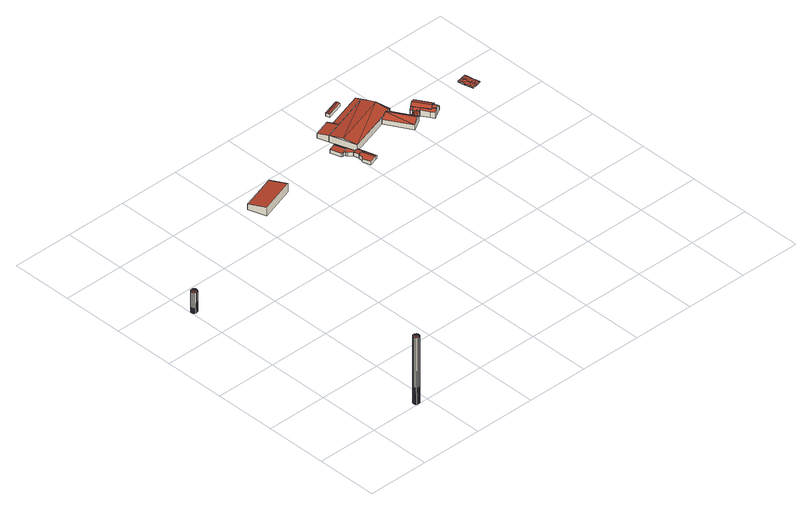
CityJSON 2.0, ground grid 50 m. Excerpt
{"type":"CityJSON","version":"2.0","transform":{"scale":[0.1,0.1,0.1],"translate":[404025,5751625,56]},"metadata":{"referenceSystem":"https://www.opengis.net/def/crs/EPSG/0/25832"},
"CityObjects":{
"building1":{"type":"Building","attributes":{"Geometrietyp2DReferenz":"1000","Gemeindeschluessel":"05515000","function":"51002_1251","roofType":"9999","measuredHeight":57.35},"geometry":[{"type":"Solid","lod":"2","boundaries":[[[[0,1,2]],[[1,3,2]],[[4,5,0]],[[5,1,0]],[[6,7,4]],[[7,5,4]],[[8,9,6]],[[9,7,6]],[[10,11,8]],[[11,9,8]],[[12,13,10]],[[13,11,10]],[[14,15,12]],[[15,13,12]],[[16,17,14]],[[17,15,14]],[[18,19,16]],[[19,17,16]],[[20,21,18]],[[21,19,18]],[[22,23,20]],[[23,21,20]],[[24,25,22]],[[25,23,22]],[[26,27,24]],[[27,25,24]],[[28,29,26]],[[29,27,26]],[[30,31,28]],[[31,29,28]],[[32,33,30]],[[33,31,30]],[[34,35,32]],[[35,33,32]],[[36,37,34]],[[37,35,34]],[[38,39,36]],[[39,37,36]],[[2,3,38]],[[3,39,38]],[[3,1,39]],[[1,5,39]],[[5,7,39]],[[7,9,39]],[[9,11,39]],[[11,13,39]],[[13,15,39]],[[15,17,39]],[[17,19,39]],[[19,21,39]],[[21,23,39]],[[23,25,39]],[[25,27,39]],[[27,29,39]],[[29,31,39]],[[31,33,39]],[[33,35,39]],[[35,37,39]],[[0,2,4]],[[2,38,4]],[[38,36,4]],[[36,34,4]],[[34,32,4]],[[32,30,4]],[[30,28,4]],[[28,26,4]],[[26,24,4]],[[24,22,4]],[[22,20,4]],[[20,18,4]],[[18,16,4]],[[16,14,4]],[[14,12,4]],[[12,10,4]],[[10,8,4]],[[8,6,4]]]],"semantics":{"surfaces":[{"type":"WallSurface"},{"type":"GroundSurface"},{"type":"RoofSurface"}],"values":[[0,0,0,0,0,0,0,0,0,0,0,0,0,0,0,0,0,0,0,0,0,0,0,0,0,0,0,0,0,0,0,0,0,0,0,0,0,0,0,0,1,1,1,1,1,1,1,1,1,1,1,1,1,1,1,1,1,1,2,2,2,2,2,2,2,2,2,2,2,2,2,2,2,2,2,2]]}}]},
"building2":{"type":"Building","attributes":{"Geometrietyp2DReferenz":"1000","Gemeindeschluessel":"05515000","function":"51002_1251","roofType":"9999","measuredHeight":17.66},"geometry":[{"type":"Solid","lod":"2","boundaries":[[[[40,41,42]],[[41,43,42]],[[44,45,40]],[[45,41,40]],[[46,47,44]],[[47,45,44]],[[48,49,46]],[[49,47,46]],[[50,51,48]],[[51,49,48]],[[52,53,50]],[[53,51,50]],[[54,55,52]],[[55,53,52]],[[56,57,54]],[[57,55,54]],[[58,59,56]],[[59,57,56]],[[60,61,58]],[[61,59,58]],[[62,63,60]],[[63,61,60]],[[64,65,62]],[[65,63,62]],[[66,67,64]],[[67,65,64]],[[68,69,66]],[[69,67,66]],[[70,71,68]],[[71,69,68]],[[72,73,70]],[[73,71,70]],[[74,75,72]],[[75,73,72]],[[76,77,74]],[[77,75,74]],[[78,79,76]],[[79,77,76]],[[42,43,78]],[[43,79,78]],[[43,41,79]],[[41,45,79]],[[45,47,79]],[[47,49,79]],[[49,51,79]],[[51,53,79]],[[53,55,79]],[[55,57,79]],[[57,59,79]],[[59,61,79]],[[61,63,79]],[[63,65,79]],[[65,67,79]],[[67,69,79]],[[69,71,79]],[[71,73,79]],[[73,75,79]],[[75,77,79]],[[40,42,44]],[[42,78,44]],[[78,76,44]],[[76,74,44]],[[74,72,44]],[[72,70,44]],[[70,68,44]],[[66,64,44]],[[68,66,44]],[[64,62,44]],[[62,60,44]],[[60,58,44]],[[58,56,44]],[[56,54,44]],[[54,52,44]],[[52,50,44]],[[50,48,44]],[[48,46,44]]]],"semantics":{"surfaces":[{"type":"WallSurface"},{"type":"GroundSurface"},{"type":"RoofSurface"}],"values":[[0,0,0,0,0,0,0,0,0,0,0,0,0,0,0,0,0,0,0,0,0,0,0,0,0,0,0,0,0,0,0,0,0,0,0,0,0,0,0,0,1,1,1,1,1,1,1,1,1,1,1,1,1,1,1,1,1,1,2,2,2,2,2,2,2,2,2,2,2,2,2,2,2,2,2,2]]}}]},
"building3":{"type":"Building","attributes":{"Gemeindeschluessel":"05515000","Geometrietyp2DReferenz":"3000","function":"31001_2700","roofType":"2100","measuredHeight":7.3},"geometry":[{"type":"Solid","lod":"2","boundaries":[[[[80,81,82,83]],[[84,85,81,80]],[[86,87,85,84]],[[83,82,87,86]],[[84,80,83,86]],[[81,85,87,82]]]],"semantics":{"surfaces":[{"type":"WallSurface"},{"type":"RoofSurface"},{"type":"GroundSurface"}],"values":[[0,0,0,0,1,2]]}}]},
"building4":{"type":"Building","attributes":{"Gemeindeschluessel":"05515000","Geometrietyp2DReferenz":"3000","function":"31001_2700","roofType":"2100","measuredHeight":3.26},"geometry":[{"type":"Solid","lod":"2","boundaries":[[[[88,89,90,91]],[[92,93,89,88]],[[94,95,93,92]],[[96,97,95,94]],[[91,90,97,96]],[[94,92,88,91,96]],[[89,93,95,97,90]]]],"semantics":{"surfaces":[{"type":"WallSurface"},{"type":"RoofSurface"},{"type":"GroundSurface"}],"values":[[0,0,0,0,0,1,2]]}}]},
"building5":{"type":"Building","attributes":{"Gemeindeschluessel":"05515000","Geometrietyp2DReferenz":"3000","function":"51009_1610","roofType":"1000","measuredHeight":2.98},"geometry":[{"type":"Solid","lod":"2","boundaries":[[[[98,99,100,101]],[[102,103,99,98]],[[96,97,103,102]],[[104,95,97,96]],[[105,93,95,104]],[[106,107,93,105]],[[108,109,107,106]],[[110,111,109,108]],[[112,113,111,110]],[[101,100,113,112]],[[110,108,106,105,104,96,102,98,101,112]],[[99,103,97,95,93,107,109,111,113,100]]]],"semantics":{"surfaces":[{"type":"WallSurface"},{"type":"RoofSurface"},{"type":"GroundSurface"}],"values":[[0,0,0,0,0,0,0,0,0,0,1,2]]}}]},
"building6":{"type":"Building","attributes":{"Gemeindeschluessel":"05515000","Geometrietyp2DReferenz":"3000","function":"31001_2700","roofType":"2100","measuredHeight":3.04},"geometry":[{"type":"Solid","lod":"2","boundaries":[[[[114,115,116,117]],[[118,119,115,114]],[[120,121,119,118]],[[122,123,121,120]],[[124,125,123,122]],[[117,116,125,124]],[[122,120,118,114,117,124]],[[115,119,121,123,125,116]]]],"semantics":{"surfaces":[{"type":"WallSurface"},{"type":"RoofSurface"},{"type":"GroundSurface"}],"values":[[0,0,0,0,0,0,1,2]]}}]},
"building7":{"type":"Building","attributes":{"Gemeindeschluessel":"05515000","Geometrietyp2DReferenz":"3000","function":"51009_1610","roofType":"2100","measuredHeight":3.19},"geometry":[{"type":"Solid","lod":"2","boundaries":[[[[126,113,119,127]],[[128,111,113,126]],[[129,109,111,128]],[[130,131,109,129]],[[132,133,131,130]],[[134,121,133,132]],[[127,119,121,134]],[[132,130,129,128,126,127,134]],[[113,111,109,131,133,121,119]]]],"semantics":{"surfaces":[{"type":"WallSurface"},{"type":"RoofSurface"},{"type":"GroundSurface"}],"values":[[0,0,0,0,0,0,0,1,2]]}}]},
"building8":{"type":"Building","attributes":{"Gemeindeschluessel":"05515000","Geometrietyp2DReferenz":"3000","function":"51009_1610","roofType":"2100","measuredHeight":2.79},"geometry":[{"type":"Solid","lod":"2","boundaries":[[[[132,133,121,134]],[[135,136,133,132]],[[137,123,136,135]],[[134,121,123,137]],[[135,132,134,137]],[[133,136,123,121]]]],"semantics":{"surfaces":[{"type":"WallSurface"},{"type":"RoofSurface"},{"type":"GroundSurface"}],"values":[[0,0,0,0,1,2]]}}]},
"building9":{"type":"Building","attributes":{"Gemeindeschluessel":"05515000","Geometrietyp2DReferenz":"3000","function":"31001_2700","roofType":"2100","measuredHeight":5.57},"geometry":[{"type":"Solid","lod":"2","boundaries":[[[[138,139,140,141]],[[142,143,139,138]],[[144,145,143,142]],[[146,147,145,144]],[[141,140,147,146]],[[144,142,138,141,146]],[[139,143,145,147,140]]]],"semantics":{"surfaces":[{"type":"WallSurface"},{"type":"RoofSurface"},{"type":"GroundSurface"}],"values":[[0,0,0,0,0,1,2]]}}]},
"building10":{"type":"Building","attributes":{"Gemeindeschluessel":"05515000","Geometrietyp2DReferenz":"3000","function":"31001_2700","roofType":"5000","measuredHeight":7.43},"geometry":[{"type":"Solid","lod":"2","boundaries":[[[[148,149,150,146]],[[151,152,149,148]],[[153,154,152,151]],[[155,156,154,153]],[[157,158,156,155]],[[159,160,158,157]],[[141,161,160,159]],[[146,150,161,141]],[[148,162,163]],[[148,146,141,162]],[[153,151,163]],[[159,157,155,153]],[[153,163,159]],[[162,159,163]],[[163,151,148]],[[162,141,159]],[[149,152,154,156,158,160,161,150]]]],"semantics":{"surfaces":[{"type":"WallSurface"},{"type":"RoofSurface"},{"type":"GroundSurface"}],"values":[[0,0,0,0,0,0,0,0,1,1,1,1,1,1,0,0,2]]}}]},
"building11":{"type":"Building","attributes":{"Gemeindeschluessel":"05515000","Geometrietyp2DReferenz":"3000","function":"51009_1610","roofType":"2100","measuredHeight":5.52},"geometry":[{"type":"Solid","lod":"2","boundaries":[[[[148,149,164,165]],[[146,150,149,148]],[[144,166,150,146]],[[165,164,166,144]],[[146,148,165,144]],[[149,150,166,164]]]],"semantics":{"surfaces":[{"type":"WallSurface"},{"type":"RoofSurface"},{"type":"GroundSurface"}],"values":[[0,0,0,0,1,2]]}}]},
"building12":{"type":"Building","attributes":{"Gemeindeschluessel":"05515000","Geometrietyp2DReferenz":"3000","function":"31001_2700","roofType":"3100","measuredHeight":3.5},"geometry":[{"type":"Solid","lod":"2","boundaries":[[[[167,168,169,170]],[[171,172,168,167]],[[173,174,172,171]],[[170,169,174,173]],[[167,175,171]],[[173,176,170]],[[176,175,167]],[[167,170,176]],[[173,171,175]],[[175,176,173]],[[168,172,174,169]]]],"semantics":{"surfaces":[{"type":"WallSurface"},{"type":"RoofSurface"},{"type":"GroundSurface"}],"values":[[0,0,0,0,0,0,1,1,1,1,2]]}}]},
"building13":{"type":"Building","attributes":{"Gemeindeschluessel":"05515000","Geometrietyp2DReferenz":"3000","function":"31001_2700","roofType":"3100","measuredHeight":7.14},"geometry":[{"type":"Solid","lod":"2","boundaries":[[[[177,178,179,180]],[[181,182,178,177]],[[183,184,182,181]],[[185,186,184,183]],[[187,188,186,185]],[[180,179,188,187]],[[181,177,180,187,189]],[[190,189,187]],[[189,190,183]],[[190,185,183]],[[189,183,181]],[[187,185,190]],[[178,182,184,186,188,179]]]],"semantics":{"surfaces":[{"type":"WallSurface"},{"type":"RoofSurface"},{"type":"GroundSurface"}],"values":[[0,0,0,0,0,0,1,1,1,1,0,0,2]]}}]},
"building14":{"type":"Building","attributes":{"Gemeindeschluessel":"05515000","Geometrietyp2DReferenz":"3000","function":"51009_1610","roofType":"2100","measuredHeight":5.28},"geometry":[{"type":"Solid","lod":"2","boundaries":[[[[191,192,193,194]],[[195,196,192,191]],[[197,198,196,195]],[[194,193,198,197]],[[195,191,194,197]],[[192,196,198,193]]]],"semantics":{"surfaces":[{"type":"WallSurface"},{"type":"RoofSurface"},{"type":"GroundSurface"}],"values":[[0,0,0,0,1,2]]}}]},
"building15":{"type":"Building","attributes":{"Gemeindeschluessel":"05515000","Geometrietyp2DReferenz":"3000","function":"51009_1610","roofType":"2100","measuredHeight":6.38},"geometry":[{"type":"Solid","lod":"2","boundaries":[[[[199,200,201,202]],[[203,204,200,199]],[[205,206,204,203]],[[207,208,206,205]],[[209,210,208,207]],[[211,212,210,209]],[[202,201,212,211]],[[209,207,205,203,199,202,211]],[[200,204,206,208,210,212,201]]]],"semantics":{"surfaces":[{"type":"WallSurface"},{"type":"RoofSurface"},{"type":"GroundSurface"}],"values":[[0,0,0,0,0,0,0,1,2]]}}]},
"building16":{"type":"Building","attributes":{"Gemeindeschluessel":"05515000","Geometrietyp2DReferenz":"3000","function":"31001_1000"},"address":[{"country":"Germany","locality":"Münster","thoroughfareNumber":"58","thoroughfareName":"Thierstraße"}],"children":["building16-1","building16-2","building16-3","building16-4"]},
"building16-1":{"type":"BuildingPart","attributes":{"roofType":"2100","measuredHeight":5.32},"parents":["building16"],"geometry":[{"type":"Solid","lod":"2","boundaries":[[[[213,201,214,215]],[[216,217,212,201,213]],[[218,219,220]],[[191,192,218,220]],[[194,193,192,191]],[[220,221,222,216,213,215,194,191]],[[214,201,212,218,192,193]],[[214,193,194,215]],[[221,220,219]],[[217,216,222]],[[218,212,217,219]],[[217,222,221,219]]]],"semantics":{"surfaces":[{"type":"WallSurface"},{"type":"RoofSurface"},{"type":"GroundSurface"},{"type":"ClosureSurface"}],"values":[[0,0,0,0,0,1,2,3,0,0,3,3]]}}]},
"building16-2":{"type":"BuildingPart","attributes":{"roofType":"3100","measuredHeight":8.03},"parents":["building16"],"geometry":[{"type":"Solid","lod":"2","boundaries":[[[[223,224,225,226]],[[227,206,224,223]],[[228,204,206,227]],[[223,229,227]],[[226,230,231,229,223]],[[227,229,231,228]],[[224,206,204,232,225]],[[225,232,233,226]],[[232,204,228,233]],[[231,230,234,228]],[[234,230,226,233]],[[234,233,228]]]],"semantics":{"surfaces":[{"type":"WallSurface"},{"type":"RoofSurface"},{"type":"GroundSurface"},{"type":"ClosureSurface"}],"values":[[0,0,0,0,1,1,2,3,3,0,3,3]]}}]},
"building16-3":{"type":"BuildingPart","attributes":{"roofType":"3100","measuredHeight":4.67},"parents":["building16"],"geometry":[{"type":"Solid","lod":"2","boundaries":[[[[235,178,212,217]],[[236,179,178,235]],[[219,218,179,236]],[[237,221,219,238]],[[236,238,219]],[[217,222,237,235]],[[238,235,237]],[[238,236,235]],[[212,178,179,218]],[[218,219,217,212]],[[237,222,221]],[[221,222,217,219]]]],"semantics":{"surfaces":[{"type":"WallSurface"},{"type":"RoofSurface"},{"type":"GroundSurface"},{"type":"ClosureSurface"}],"values":[[0,0,0,1,1,1,1,0,2,3,0,3]]}}]},
"building16-4":{"type":"BuildingPart","attributes":{"roofType":"3100","measuredHeight":7.6},"parents":["building16"],"geometry":[{"type":"Solid","lod":"2","boundaries":[[[[239,215,214,201,240]],[[193,194,241]],[[242,198,193,241]],[[243,244,198,242]],[[245,246,244,243]],[[247,226,225,246,245]],[[248,200,204,228]],[[240,201,200,248]],[[230,247,245,243,234]],[[242,241,239,240,248,228,234,243]],[[214,193,198,244,246,225,232,204,200,201]],[[215,239,241,194]],[[193,214,215,194]],[[226,247,230]],[[225,226,233,232]],[[226,230,234,233]],[[204,232,233,228]],[[233,234,228]]]],"semantics":{"surfaces":[{"type":"WallSurface"},{"type":"RoofSurface"},{"type":"GroundSurface"},{"type":"ClosureSurface"}],"values":[[0,0,0,0,0,0,0,0,1,1,2,0,3,0,3,3,3,3]]}}]},
"building17":{"type":"Building","attributes":{"Geometrietyp2DReferenz":"2000","Gemeindeschluessel":"05515000","function":"53001_1800","roofType":"9999","measuredHeight":1},"geometry":[{"type":"Solid","lod":"2","boundaries":[[[[249,250,251]],[[250,252,251]],[[253,254,249]],[[254,250,249]],[[255,256,253]],[[256,254,253]],[[257,258,255]],[[258,256,255]],[[259,260,257]],[[260,258,257]],[[261,262,259]],[[262,260,259]],[[263,264,261]],[[264,262,261]],[[265,266,263]],[[266,264,263]],[[267,268,265]],[[268,266,265]],[[269,270,267]],[[270,268,267]],[[271,272,269]],[[272,270,269]],[[251,252,271]],[[252,272,271]],[[273,252,254]],[[254,252,250]],[[274,273,256]],[[256,273,254]],[[275,274,258]],[[258,274,256]],[[262,275,260]],[[260,275,258]],[[270,272,273]],[[273,272,252]],[[268,270,274]],[[274,270,273]],[[266,268,274]],[[266,274,275]],[[264,266,275]],[[264,275,262]],[[276,253,251]],[[253,249,251]],[[277,255,276]],[[255,253,276]],[[278,257,277]],[[257,255,277]],[[261,259,278]],[[259,257,278]],[[269,276,271]],[[276,251,271]],[[267,277,269]],[[277,276,269]],[[265,277,267]],[[265,278,277]],[[263,278,265]],[[263,261,278]]]],"semantics":{"surfaces":[{"type":"WallSurface"},{"type":"GroundSurface"},{"type":"RoofSurface"}],"values":[[0,0,0,0,0,0,0,0,0,0,0,0,0,0,0,0,0,0,0,0,0,0,0,0,1,1,1,1,1,1,1,1,1,1,1,1,1,1,1,1,2,2,2,2,2,2,2,2,2,2,2,2,2,2,2,2]]}}]}
},
"vertices":[
[443,37,580],[443,37,7],[438,43,580],[438,43,7],[445,29,580],[445,29,7],[445,22,580],[445,22,7],[443,14,580],[443,14,7],[438,8,580],[438,8,7],[432,3,580],[432,3,7],[424,1,580],[424,1,7],[417,1,580],[417,1,7],[409,3,580],[409,3,7],[403,8,580],[403,8,7],[398,14,580],[398,14,7],[396,22,580],[396,22,7],[396,29,580],[396,29,7],[398,37,580],[398,37,7],[403,43,580],[403,43,7],[409,48,580],[409,48,7],[417,50,580],[417,50,7],[424,50,580],[424,50,7],[432,48,580],[432,48,7],
[47,1810,186],[47,1810,9],[42,1816,186],[42,1816,9],[49,1803,186],[49,1803,9],[49,1795,186],[49,1795,9],[47,1787,186],[47,1787,9],[42,1781,186],[42,1781,9],[36,1777,186],[36,1777,9],[29,1774,186],[29,1774,9],[21,1774,186],[21,1774,9],[13,1777,186],[13,1777,9],[7,1781,186],[7,1781,9],[2,1787,186],[2,1787,9],[0,1795,186],[0,1795,9],[0,1803,186],[0,1803,9],[2,1810,186],[2,1810,9],[7,1816,186],[7,1816,9],[13,1821,186],[13,1821,9],[21,1823,186],[21,1823,9],[29,1823,186],[29,1823,9],[36,1821,186],[36,1821,9],
[1401,2309,83],[1401,2309,10],[1355,2451,10],[1355,2451,57],[1114,2216,83],[1114,2216,10],[1067,2359,57],[1067,2359,10],
[1907,2425,38],[1907,2425,9],[1934,2339,9],[1934,2339,38],[1962,2443,41],[1962,2443,9],[1992,2351,41],[1992,2351,9],[1944,2336,39],[1944,2336,9],
[1964,2322,39],[1964,2322,9],[1971,2319,9],[1971,2319,39],[1962,2332,39],[1962,2332,9],[1992,2351,39],[1962,2443,39],[1975,2447,39],[1975,2447,9],[2023,2298,39],[2023,2298,9],[2023,2296,39],[2023,2296,9],[1999,2288,39],[1999,2288,9],
[2005,2208,37],[2005,2208,9],[1998,2198,9],[1998,2198,36],[2012,2250,38],[2012,2250,9],[2045,2260,39],[2045,2260,9],[2078,2155,39],[2078,2155,9],[2018,2136,36],[2018,2136,9],
[1999,2288,41],[2012,2250,41],[2023,2296,38],[2023,2298,38],[2051,2307,34],[2051,2307,9],[2064,2266,34],[2064,2266,9],[2045,2260,37],
[2097,2161,34],[2097,2161,9],[2078,2155,37],
[1958,2604,50],[1958,2604,8],[1985,2517,8],[1985,2517,64],[2092,2647,50],[2092,2647,8],[2106,2605,57],[2106,2605,8],[2120,2560,64],[2120,2560,8],
[2426,2656,64],[2426,2656,9],[2120,2560,9],[2492,2447,64],[2492,2447,9],[2483,2444,64],[2483,2444,9],[2483,2443,64],[2483,2443,9],[2382,2411,64],[2382,2411,9],[2052,2307,64],[2052,2307,9],[1985,2517,9],[2019,2410,83],[2460,2549,83],
[2411,2702,9],[2411,2702,57],[2106,2605,9],
[2299,2781,39],[2299,2781,10],[2166,2739,10],[2166,2739,39],[2309,2747,39],[2309,2747,10],[2177,2706,39],[2177,2706,10],[2304,2764,45],[2171,2722,45],
[2585,2269,51],[2585,2269,10],[2562,2307,10],[2562,2307,51],[2590,2260,51],[2590,2260,10],[2501,2208,51],[2501,2208,10],[2382,2411,51],[2382,2411,10],[2483,2443,51],[2483,2443,10],[2545,2234,81],[2433,2427,81],
[2606,2343,45],[2606,2343,10],[2623,2353,10],[2623,2353,63],[2597,2359,45],[2597,2359,10],[2614,2369,63],[2614,2369,10],
[2688,2241,69],[2688,2241,10],[2649,2307,10],[2649,2307,69],[2699,2247,74],[2699,2247,10],[2716,2219,74],[2716,2219,10],[2688,2203,61],[2688,2203,10],[2671,2231,61],[2671,2231,10],[2633,2297,61],[2633,2297,10],
[2649,2307,63],[2650,2307,10],[2650,2307,63],[2633,2297,45],[2633,2297,41],[2611,2335,10],[2611,2335,41],[2611,2335,45],[2613,2331,45],[2630,2301,45],
[2771,2251,45],[2771,2251,10],[2755,2280,10],[2755,2280,45],[2716,2219,75],[2699,2247,75],[2730,2227,90],[2724,2261,79],[2713,2256,90],[2710,2254,10],[2710,2254,69],[2710,2254,86],
[2585,2269,41],[2562,2307,41],[2622,2316,57],[2574,2288,57],
[2650,2307,64],[2649,2307,64],[2623,2353,64],[2614,2369,64],[2636,2382,86],[2636,2382,10],[2680,2408,64],[2680,2408,10],[2755,2280,64],[2688,2241,64],
[3161,2407,16],[3161,2407,6],[3122,2399,16],[3122,2399,6],[3166,2383,16],[3166,2383,6],[3176,2334,16],[3176,2334,6],[3181,2310,16],[3181,2310,6],[3187,2282,16],[3187,2282,6],[3147,2274,16],[3147,2274,6],[3108,2266,16],[3108,2266,6],[3102,2294,16],[3102,2294,6],[3097,2318,16],[3097,2318,6],[3087,2368,16],[3087,2368,6],[3083,2391,16],[3083,2391,6],[3127,2376,6],[3137,2326,6],[3143,2298,6],[3127,2376,16],[3137,2326,16],[3143,2298,16]
]}
